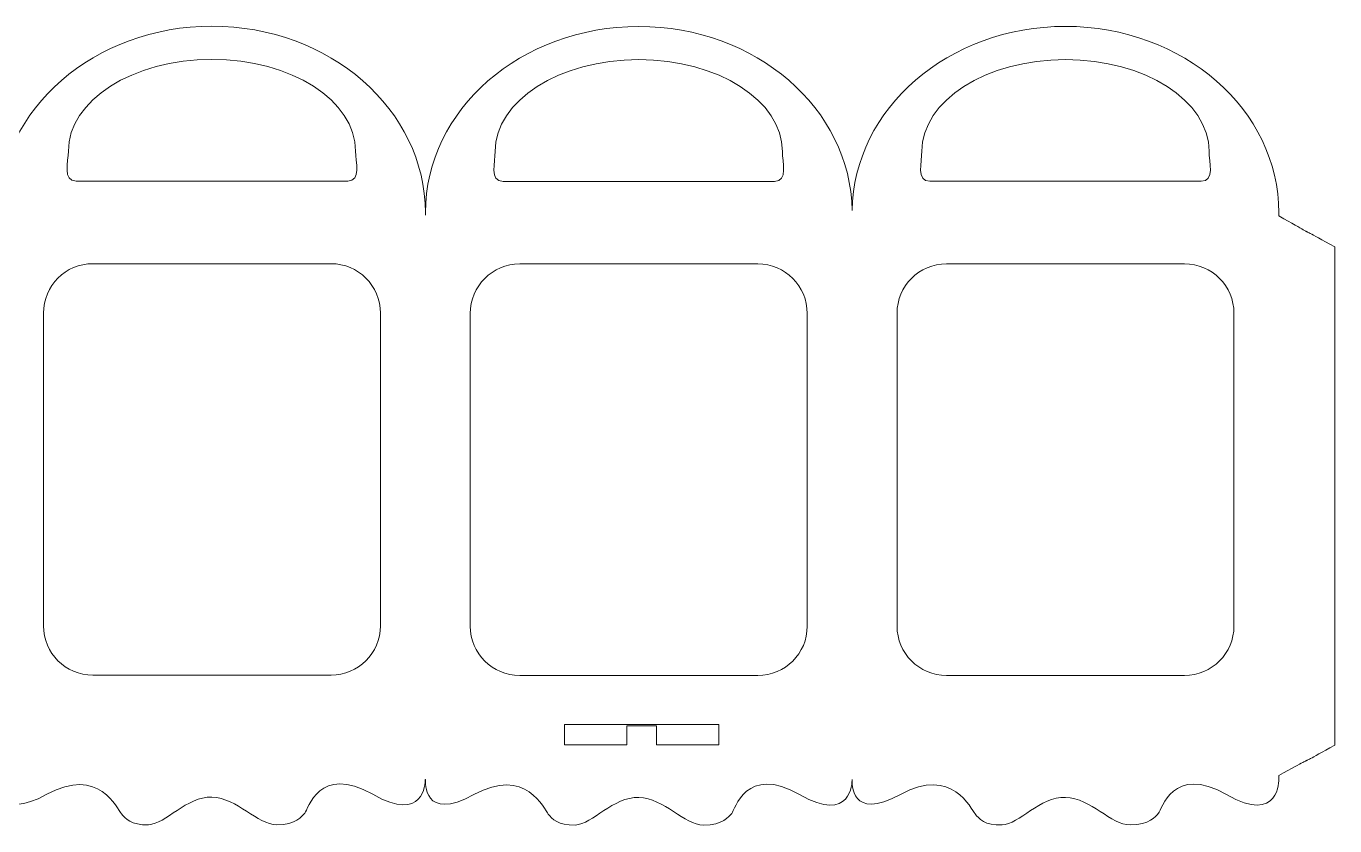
# Model space of a CAD drawing. Header units: millimetres. Extents: x -291 to 198, y -273 to 87.
# Drawn here: x -85 to 186.8, y -78.7 to 87.3 of the extents above; entities that cross this region are included whole.
import ezdxf

# ---------------------------------------------------------------- set-up
doc = ezdxf.new("R2010")
doc.units = ezdxf.units.MM
doc.header["$MEASUREMENT"] = 0
doc.layers.add('layer 1', color=7, linetype='Continuous')

msp = doc.modelspace()

# ---------------------------------------------------------------- linework, layer by layer
at = {"layer": 'layer 1', "lineweight": 9}
for points, knots in [([(-135.1016, 87.2746), (-159.5879, 87.2746), (-179.4373, 69.9472), (-179.4373, 48.5653), (-179.4373, 48.5653), (-179.4373, 48.0968), (-179.4288, 47.6283), (-179.4112, 47.1641), (-179.4112, 47.1641), (-179.4112, 47.1641), (-179.4112, -68.988), (-179.4112, -68.988), (-179.4112, -68.988), (-179.4112, -68.988), (-180.206, -78.1479), (-169.4011, -72.2071), (-169.4011, -72.2071), (-158.5945, -66.2681), (-154.6698, -75.301), (-153.905, -76.238), (-153.905, -76.238), (-153.1388, -77.1749), (-151.8832, -78.6869), (-148.2948, -78.531), (-148.2948, -78.531), (-144.7067, -78.3754), (-140.4293, -72.6248), (-135.1016, -72.7984), (-135.1016, -72.7984), (-129.774, -72.9719), (-125.698, -78.5049), (-121.6601, -78.5229), (-121.6601, -78.5229), (-117.6225, -78.5409), (-116.4125, -76.7562), (-115.7951, -76.0975), (-115.7951, -76.0975), (-115.1792, -75.4389), (-112.8381, -65.8296), (-101.684, -72.2071), (-101.684, -72.2071), (-91.0263, -78.3024), (-90.7839, -69.8964), (-90.7839, -69.1302), (-90.7839, -69.1302), (-90.7687, -69.1302), (-90.7631, -69.1302), (-90.7479, -69.1302), (-90.7479, -69.1302), (-90.7934, -69.8922), (-91.0428, -77.871), (-80.7378, -72.2071), (-80.7378, -72.2071), (-69.933, -66.2681), (-66.0083, -75.301), (-65.2435, -76.238), (-65.2435, -76.238), (-64.4773, -77.1749), (-63.2217, -78.6869), (-59.6333, -78.531), (-59.6333, -78.531), (-56.0448, -78.3754), (-51.7674, -72.6248), (-46.4401, -72.7984), (-46.4401, -72.7984), (-41.1124, -72.9719), (-37.0364, -78.5049), (-32.9985, -78.5229), (-32.9985, -78.5229), (-28.961, -78.5409), (-27.751, -76.7562), (-27.1336, -76.0975), (-27.1336, -76.0975), (-26.5177, -75.4389), (-24.1763, -65.8296), (-13.0225, -72.2071), (-13.0225, -72.2071), (-2.3647, -78.3024), (-2.1224, -69.8964), (-2.1224, -69.1302), (-2.1224, -69.1302), (-2.1058, -69.1302), (-2.092, -69.1302), (-2.0783, -69.1302), (-2.0783, -69.1302), (-2.11, -69.5807), (-2.5909, -78.0544), (7.9318, -72.2692), (7.9318, -72.2692), (18.7384, -66.3298), (22.6631, -75.3631), (23.4279, -76.3), (23.4279, -76.3), (24.1927, -77.237), (25.4483, -78.7487), (29.0364, -78.5931), (29.0364, -78.5931), (32.6248, -78.4375), (36.9037, -72.6869), (42.2313, -72.8605), (42.2313, -72.8605), (47.5586, -73.034), (51.6336, -78.567), (55.6711, -78.585), (55.6711, -78.585), (59.709, -78.6012), (60.9201, -76.8183), (61.536, -76.1596), (61.536, -76.1596), (62.1534, -75.5006), (64.4948, -65.8917), (75.6471, -72.2692), (75.6471, -72.2692), (86.4912, -78.4703), (86.5529, -69.6371), (86.549, -69.1383), (86.549, -69.1383), (86.5628, -69.1383), (86.5614, -69.1383), (86.5751, -69.1383), (86.5751, -69.1383), (86.5367, -69.7267), (86.1564, -77.9853), (96.5852, -72.2512), (96.5852, -72.2512), (107.3918, -66.3122), (111.3151, -75.3451), (112.0813, -76.282), (112.0813, -76.282), (112.8461, -77.219), (114.1013, -78.731), (117.6898, -78.5751), (117.6898, -78.5751), (121.2782, -78.4195), (125.5571, -72.6689), (130.8847, -72.8425), (130.8847, -72.8425), (136.212, -73.016), (140.287, -78.549), (144.3245, -78.567), (144.3245, -78.567), (148.3624, -78.585), (149.5735, -76.8003), (150.1894, -76.1416), (150.1894, -76.1416), (150.8068, -75.483), (153.1468, -65.8737), (164.3005, -72.2512), (164.3005, -72.2512), (175.4543, -78.6301), (175.2024, -69.0321), (175.2024, -69.0321), (175.2024, -69.0321), (175.2024, -69.0321), (175.2024, -68.3184), (175.2024, -68.3184), (175.2024, -68.3184), (186.4913, -62.1159), (175.4229, -68.299), (186.8342, -62.0044), (186.8342, -62.0044), (186.8342, -62.0044), (186.8342, 41.4657), (186.8342, 41.4657), (186.8342, 41.4657), (175.1375, 47.8668), (186.8261, 41.2963), (175.2106, 47.8859), (175.2106, 47.8859), (175.2162, 48.0982), (175.2187, 48.3106), (175.2187, 48.5212), (175.2187, 48.5212), (175.2187, 69.9031), (155.3696, 87.2305), (130.8847, 87.2305), (130.8847, 87.2305), (106.5843, 87.2305), (86.8563, 70.1634), (86.5571, 49.0063), (86.5571, 49.0063), (86.2485, 70.155), (66.5247, 87.2125), (42.2313, 87.2125), (42.2313, 87.2125), (17.7683, 87.2125), (-2.0659, 69.9182), (-2.1044, 48.5653), (-2.1044, 48.5653), (-2.1044, 69.9472), (-21.9538, 87.2746), (-46.4401, 87.2746), (-46.4401, 87.2746), (-70.8311, 87.2746), (-90.6227, 70.0795), (-90.7758, 48.8119), (-90.7758, 48.8119), (-90.9285, 70.0795), (-110.7102, 87.2746), (-135.1016, 87.2746)], [0, 0, 0, 0, 0.01960784, 0.01960784, 0.01960784, 0.01960784, 0.03921569, 0.03921569, 0.03921569, 0.03921569, 0.05882353, 0.05882353, 0.05882353, 0.05882353, 0.07843137, 0.07843137, 0.07843137, 0.07843137, 0.09803922, 0.09803922, 0.09803922, 0.09803922, 0.11764706, 0.11764706, 0.11764706, 0.11764706, 0.1372549, 0.1372549, 0.1372549, 0.1372549, 0.15686275, 0.15686275, 0.15686275, 0.15686275, 0.17647059, 0.17647059, 0.17647059, 0.17647059, 0.19607843, 0.19607843, 0.19607843, 0.19607843, 0.21568627, 0.21568627, 0.21568627, 0.21568627, 0.23529412, 0.23529412, 0.23529412, 0.23529412, 0.25490196, 0.25490196, 0.25490196, 0.25490196, 0.2745098, 0.2745098, 0.2745098, 0.2745098, 0.29411765, 0.29411765, 0.29411765, 0.29411765, 0.31372549, 0.31372549, 0.31372549, 0.31372549, 0.33333333, 0.33333333, 0.33333333, 0.33333333, 0.35294118, 0.35294118, 0.35294118, 0.35294118, 0.37254902, 0.37254902, 0.37254902, 0.37254902, 0.39215686, 0.39215686, 0.39215686, 0.39215686, 0.41176471, 0.41176471, 0.41176471, 0.41176471, 0.43137255, 0.43137255, 0.43137255, 0.43137255, 0.45098039, 0.45098039, 0.45098039, 0.45098039, 0.47058824, 0.47058824, 0.47058824, 0.47058824, 0.49019608, 0.49019608, 0.49019608, 0.49019608, 0.50980392, 0.50980392, 0.50980392, 0.50980392, 0.52941176, 0.52941176, 0.52941176, 0.52941176, 0.54901961, 0.54901961, 0.54901961, 0.54901961, 0.56862745, 0.56862745, 0.56862745, 0.56862745, 0.58823529, 0.58823529, 0.58823529, 0.58823529, 0.60784314, 0.60784314, 0.60784314, 0.60784314, 0.62745098, 0.62745098, 0.62745098, 0.62745098, 0.64705882, 0.64705882, 0.64705882, 0.64705882, 0.66666667, 0.66666667, 0.66666667, 0.66666667, 0.68627451, 0.68627451, 0.68627451, 0.68627451, 0.70588235, 0.70588235, 0.70588235, 0.70588235, 0.7254902, 0.7254902, 0.7254902, 0.7254902, 0.74509804, 0.74509804, 0.74509804, 0.74509804, 0.76470588, 0.76470588, 0.76470588, 0.76470588, 0.78431373, 0.78431373, 0.78431373, 0.78431373, 0.80392157, 0.80392157, 0.80392157, 0.80392157, 0.82352941, 0.82352941, 0.82352941, 0.82352941, 0.84313725, 0.84313725, 0.84313725, 0.84313725, 0.8627451, 0.8627451, 0.8627451, 0.8627451, 0.88235294, 0.88235294, 0.88235294, 0.88235294, 0.90196078, 0.90196078, 0.90196078, 0.90196078, 0.92156863, 0.92156863, 0.92156863, 0.92156863, 0.94117647, 0.94117647, 0.94117647, 0.94117647, 0.96078431, 0.96078431, 0.96078431, 0.96078431, 1, 1, 1, 1]), ([(-46.4401, 80.3855), (-29.9643, 80.3855), (-16.6124, 71.8596), (-16.6124, 61.3454), (-16.6124, 61.3454), (-16.6124, 59.1638), (-15.372, 55.1097), (-18.244, 55.1097), (-18.244, 55.1097), (-18.244, 55.1097), (-74.6443, 55.1097), (-74.6443, 55.1097), (-74.6443, 55.1097), (-77.5163, 55.1097), (-76.2759, 59.1638), (-76.2759, 61.3454), (-76.2759, 61.3454), (-76.2759, 71.8596), (-62.9159, 80.3855), (-46.4401, 80.3855)], [0, 0, 0, 0, 0.16666667, 0.16666667, 0.16666667, 0.16666667, 0.33333333, 0.33333333, 0.33333333, 0.33333333, 0.5, 0.5, 0.5, 0.5, 0.66666667, 0.66666667, 0.66666667, 0.66666667, 1, 1, 1, 1]), ([(42.2313, 80.3252), (58.7071, 80.3252), (72.059, 71.7978), (72.059, 61.2833), (72.059, 61.2833), (72.059, 59.1017), (73.2991, 55.0476), (70.4274, 55.0476), (70.4274, 55.0476), (70.4274, 55.0476), (14.0271, 55.0476), (14.0271, 55.0476), (14.0271, 55.0476), (11.1537, 55.0476), (12.3955, 59.1017), (12.3955, 61.2833), (12.3955, 61.2833), (12.3955, 71.7978), (25.7555, 80.3252), (42.2313, 80.3252)], [0, 0, 0, 0, 0.16666667, 0.16666667, 0.16666667, 0.16666667, 0.33333333, 0.33333333, 0.33333333, 0.33333333, 0.5, 0.5, 0.5, 0.5, 0.66666667, 0.66666667, 0.66666667, 0.66666667, 1, 1, 1, 1]), ([(130.8847, 80.3414), (147.3591, 80.3414), (160.7107, 71.8155), (160.7107, 61.3013), (160.7107, 61.3013), (160.7107, 59.1197), (161.9525, 55.0656), (159.0791, 55.0656), (159.0791, 55.0656), (159.0791, 55.0656), (102.6787, 55.0656), (102.6787, 55.0656), (102.6787, 55.0656), (99.8071, 55.0656), (101.0471, 59.1197), (101.0471, 61.3013), (101.0471, 61.3013), (101.0471, 71.8155), (114.4086, 80.3414), (130.8847, 80.3414)], [0, 0, 0, 0, 0.16666667, 0.16666667, 0.16666667, 0.16666667, 0.33333333, 0.33333333, 0.33333333, 0.33333333, 0.5, 0.5, 0.5, 0.5, 0.66666667, 0.66666667, 0.66666667, 0.66666667, 1, 1, 1, 1]), ([(-2.1044, 48.5032), (-2.1044, 48.36), (-2.0973, 48.2153), (-2.0963, 48.0721), (-2.0963, 48.0721), (-2.1016, 48.0721), (-2.1072, 48.0721), (-2.1125, 48.0721), (-2.1125, 48.0721), (-2.11, 48.2168), (-2.1044, 48.36), (-2.1044, 48.5032)], [0, 0, 0, 0, 0.25, 0.25, 0.25, 0.25, 0.5, 0.5, 0.5, 0.5, 1, 1, 1, 1]), ([(-71.1786, 37.964), (-71.1786, 37.964), (-21.7097, 37.964), (-21.7097, 37.964), (-21.7097, 37.964), (-16.0225, 37.964), (-11.4449, 33.3863), (-11.4449, 27.6992), (-11.4449, 27.6992), (-11.4449, 27.6992), (-11.4449, -37.2119), (-11.4449, -37.2119), (-11.4449, -37.2119), (-11.4449, -42.899), (-16.0225, -47.4784), (-21.7097, -47.4784), (-21.7097, -47.4784), (-21.7097, -47.4784), (-71.1786, -47.4784), (-71.1786, -47.4784), (-71.1786, -47.4784), (-76.8658, -47.4784), (-81.4434, -42.899), (-81.4434, -37.2119), (-81.4434, -37.2119), (-81.4434, -37.2119), (-81.4434, 27.6992), (-81.4434, 27.6992), (-81.4434, 27.6992), (-81.4434, 33.3863), (-76.8658, 37.964), (-71.1786, 37.964)], [0, 0, 0, 0, 0.11111111, 0.11111111, 0.11111111, 0.11111111, 0.22222222, 0.22222222, 0.22222222, 0.22222222, 0.33333333, 0.33333333, 0.33333333, 0.33333333, 0.44444444, 0.44444444, 0.44444444, 0.44444444, 0.55555556, 0.55555556, 0.55555556, 0.55555556, 0.66666667, 0.66666667, 0.66666667, 0.66666667, 0.77777778, 0.77777778, 0.77777778, 0.77777778, 1, 1, 1, 1]), ([(17.4928, 37.9037), (17.4928, 37.9037), (66.96, 37.9037), (66.96, 37.9037), (66.96, 37.9037), (72.6475, 37.9037), (77.2265, 33.3242), (77.2265, 27.6371), (77.2265, 27.6371), (77.2265, 27.6371), (77.2265, -37.274), (77.2265, -37.274), (77.2265, -37.274), (77.2265, -42.9611), (72.6475, -47.5405), (66.96, -47.5405), (66.96, -47.5405), (66.96, -47.5405), (17.4928, -47.5405), (17.4928, -47.5405), (17.4928, -47.5405), (11.8056, -47.5405), (7.2262, -42.9611), (7.2262, -37.274), (7.2262, -37.274), (7.2262, -37.274), (7.2262, 27.6371), (7.2262, 27.6371), (7.2262, 27.6371), (7.2262, 33.3242), (11.8056, 37.9037), (17.4928, 37.9037)], [0, 0, 0, 0, 0.11111111, 0.11111111, 0.11111111, 0.11111111, 0.22222222, 0.22222222, 0.22222222, 0.22222222, 0.33333333, 0.33333333, 0.33333333, 0.33333333, 0.44444444, 0.44444444, 0.44444444, 0.44444444, 0.55555556, 0.55555556, 0.55555556, 0.55555556, 0.66666667, 0.66666667, 0.66666667, 0.66666667, 0.77777778, 0.77777778, 0.77777778, 0.77777778, 1, 1, 1, 1]), ([(106.1462, 37.9199), (106.1462, 37.9199), (155.6134, 37.9199), (155.6134, 37.9199), (155.6134, 37.9199), (161.3005, 37.9199), (165.8799, 33.3422), (165.8799, 27.6551), (165.8799, 27.6551), (165.8799, 27.6551), (165.8799, -37.256), (165.8799, -37.256), (165.8799, -37.256), (165.8799, -42.9431), (161.3005, -47.5225), (155.6134, -47.5225), (155.6134, -47.5225), (155.6134, -47.5225), (106.1462, -47.5225), (106.1462, -47.5225), (106.1462, -47.5225), (100.4587, -47.5225), (95.8797, -42.9431), (95.8797, -37.256), (95.8797, -37.256), (95.8797, -37.256), (95.8797, 27.6551), (95.8797, 27.6551), (95.8797, 27.6551), (95.8797, 33.3422), (100.4587, 37.9199), (106.1462, 37.9199)], [0, 0, 0, 0, 0.11111111, 0.11111111, 0.11111111, 0.11111111, 0.22222222, 0.22222222, 0.22222222, 0.22222222, 0.33333333, 0.33333333, 0.33333333, 0.33333333, 0.44444444, 0.44444444, 0.44444444, 0.44444444, 0.55555556, 0.55555556, 0.55555556, 0.55555556, 0.66666667, 0.66666667, 0.66666667, 0.66666667, 0.77777778, 0.77777778, 0.77777778, 0.77777778, 1, 1, 1, 1]), ([(42.6462, -57.6829), (42.6462, -57.6829), (42.9891, -57.6829), (42.9891, -57.6829), (42.9891, -57.6829), (51.7867, -57.6829), (58.874, -57.6924), (58.874, -57.6991), (58.874, -57.6991), (58.874, -57.6991), (58.874, -61.9243), (58.874, -61.9243), (58.874, -61.9243), (58.874, -61.93), (52.4217, -61.9409), (45.8914, -61.9423), (45.8914, -61.9423), (45.8914, -61.9423), (45.8914, -58.0177), (45.8914, -58.0177), (45.8914, -58.0177), (45.8914, -58.0106), (44.523, -58.0078), (42.8307, -58.0078), (42.8307, -58.0078), (41.1384, -58.0078), (39.7799, -58.0106), (39.7799, -58.0177), (39.7799, -58.0177), (39.7799, -58.0177), (39.7799, -61.9423), (39.7799, -61.9423), (39.7799, -61.9423), (33.2217, -61.9409), (26.7712, -61.93), (26.7712, -61.9243), (26.7712, -61.9243), (26.7712, -61.9243), (26.7712, -57.6991), (26.7712, -57.6991), (26.7712, -57.6991), (26.7712, -57.6924), (33.8486, -57.6829), (42.6462, -57.6829)], [0, 0, 0, 0, 0.08333333, 0.08333333, 0.08333333, 0.08333333, 0.16666667, 0.16666667, 0.16666667, 0.16666667, 0.25, 0.25, 0.25, 0.25, 0.33333333, 0.33333333, 0.33333333, 0.33333333, 0.41666667, 0.41666667, 0.41666667, 0.41666667, 0.5, 0.5, 0.5, 0.5, 0.58333333, 0.58333333, 0.58333333, 0.58333333, 0.66666667, 0.66666667, 0.66666667, 0.66666667, 0.75, 0.75, 0.75, 0.75, 0.83333333, 0.83333333, 0.83333333, 0.83333333, 1, 1, 1, 1])]:
    msp.add_open_spline(points, degree=3, knots=knots, dxfattribs=at)

doc.saveas('drawing.dxf')
